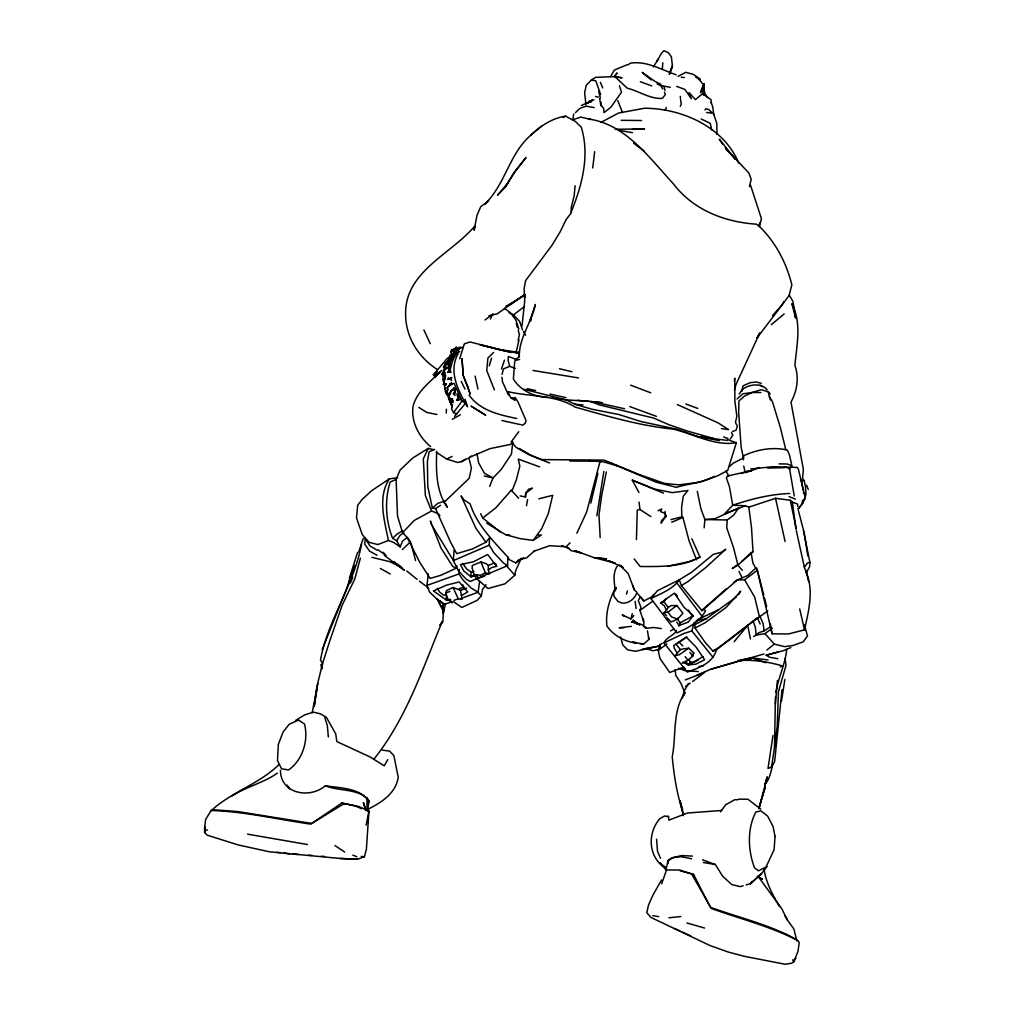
<?xml version="1.0" encoding="UTF-8"?>
<svg xmlns="http://www.w3.org/2000/svg" width="1015" height="1015" viewBox="0 0 1015 1015"><rect width="100%" height="100%" fill="white"/><g stroke="black" fill="none" stroke-linecap="round" stroke-linejoin="round"><path stroke-width="1.5" d="M707.556 97.554L704.803 93.507L703.738 86.744L703.573 91.172L704.131 83.763L700.502 92.682L703.712 84.397M716.958 134.373L716.818 123.462L713.685 114.01L709.561 110.495M367.29 798.475L367.24 809.386L369.257 801.431C360.312 787.868 339.162 791.776 325.422 785.712C309.841 799.198 280.508 793.908 280.432 770.296M772.986 735.469L768.012 768.457L771.59 767.061L774.521 747.002L775.435 696.836M797.638 506.523L797.663 504.112L792.36 502.108L790.266 500.255L775.549 498.302L748.804 507.17L745.429 505.762L732.741 505.216L724.507 513.882L745.429 505.762M473.967 574.439L480.412 575.264L485.449 572.917L489.573 573.919L488.317 569.859L488.38 565.507L486.147 563.655L480.92 561.955L472.292 565.507L472.14 568.096L473.967 574.439L479.093 577.966L484.561 576.203M667.971 863.587L668.048 860.479L672.222 857.738L681.255 856.711L691.672 858.779M454.073 550.295L453.312 560.635L458.45 570.811L465.974 578.981L470.072 581.468L507.589 565.647L507.817 557.121C493.239 540.805 477.266 525.618 470.135 503.935L463.779 499.748L461.115 495.904L475.819 528.079L485.906 542.226L472.419 548.963L456.725 553.657L450.508 542.048L435.575 508.642L432.365 508.185L427.784 486.502L427.378 461.622L429.155 451.751L434.648 449.315M636.43 539.574L637.255 510.088L639.957 509.492L650.856 516.572M436.716 451.409C435.943 470.199 435.981 491.615 447.425 507.373L445.737 503.668M507.589 565.647L503.339 562.906L493.721 552.566L489.268 545.169L489.509 537.963L485.906 542.226M521.989 326.183L524.717 301.036L524.083 288.679L525.63 280.597L551.995 245.275L560.369 231.458L566.066 219.621L571.28 212.909L571.191 207.77L574.135 195.832L575.124 185.682M204.624 832.516L204.878 826.641L204.624 832.516L207.225 835.18L237.967 844.861L269.394 851.801L340.076 858.462L357.508 859.185L364.385 856.8L366.39 849.251L368.953 811.074L359.107 806.595L341.738 803.068L311.77 823.431L237.941 811.581L214.013 809.805M446.245 413.08L446.422 409.248M443.403 384.368L446.448 383.987L444.697 385.421L443.403 384.368L445.623 375.563L443.53 381.703L442.921 377.593L444.621 372.289L445.179 374.598M525.491 496.969L525.707 493.062L528.701 489.167L532.355 488.126L525.719 493.227L525.491 496.969L520.137 495.916M697.318 491.349L700.832 508.54L704.879 519.553L714.839 518.728L738.527 508.033L733.744 515.1L727.197 519.985L726.74 527.762L733.452 547.44L737.956 565.051L732.158 568.628L737.448 564.708L742.384 570.341M444.253 372.353L443.124 370.602L444.202 370.906L445.978 368.547L448.173 368.255L449.95 369.32L447.59 372.404L449.797 371.756C451.561 364.613 452.703 355.77 459.706 351.596L456.902 350.112L452.931 354.527L456.725 351.507L454.466 353.169M444.646 389.113L444.76 387.438M479.638 581.037L478.141 592.227L471.264 588.116L463.005 580.009L458.958 573.944L459.288 569.415M662.338 68.919L662.82 62.74M803.449 530.655L809.907 562.424L809.564 566.801L806.303 572.803C814.081 591.276 808.46 611.195 804.527 629.858L788.49 633.956L772.098 633.829L756.746 567.969M322.174 667.908L322.542 663.556L330.294 639.323L342.22 605.067L354.857 578.842L360.363 558.161M775.359 704.067L777.401 680.481M802.535 478.776L803.36 469.387L791.002 402.118C797.143 390.712 799.224 377.77 794.91 365.324C796.712 344.631 801.926 323.366 791.89 303.688L795.62 318.114L792.956 301.417L789.378 295.251M704.131 527.838L704.879 519.553L727.197 519.985M760.095 624.035L757.393 617.666L730.077 639.488L713.114 651.338L705.285 642.533L695.034 628.031L694.831 622.208M365.311 537.912L364.715 544.18L369.612 551.158L377.022 555.268M743.246 459.858L743.665 455.786C756.67 449.493 773.405 446.6 787.374 450.127L789.492 455.075L792.144 466.862M512.778 442.083L511.471 454.022L501.156 469.564L492.998 477.913L489.649 486.388M615.788 589.74L616.054 587.355L613.72 592.861L613.974 596.312L617.932 601.375L621.802 603.062C628.767 603.824 634.844 598.761 637.027 592.392L634.337 589.842L628.145 573.412L619.607 565.127L622.17 566.51M734.391 381.31L734.746 378.164L734.885 400.988L736.852 416.239L735.469 422.468L737.321 426.084L736.091 430.22L732.361 431.527M782.007 689.743L774.623 761.758L770.994 767.492M452.132 601.641L444.735 604.217L437.757 599.903L429.599 592.075L426.947 585.439L428.279 573.779M592.709 167.97L594.663 151.666M204.408 829.217L205.626 819.46L211.158 810.49C244.678 811.48 277.564 819.448 310.692 824.104L344.174 803.588M774.521 747.002L777.236 725.953L778.429 691.837L785.978 665.472L785.115 658.469M439.685 371.871L435.207 377.453L433.354 374.751L446.905 358.803L454.225 353.017L454.593 350.251M603.836 471.468L596.858 515.798M676.294 630.34L676.155 631.355C672.805 636.151 666.335 637.293 663.95 642.914L687.345 672.07C698.789 667.819 712.746 663.239 716.311 650.069L728.618 639.945M572.803 119.998L573.678 113.959M781.537 701.035L784.874 679.441M317.124 688.221L314.181 706.605L316.807 687.028L322.542 663.556L320.474 659.953C328.061 619.366 354.032 584.945 361.518 544.268M443.783 369.46L447.793 361.581L451.586 356.887L453.261 357.229L449.759 361.683M526.468 505.711L527.61 499.608M473.929 571.344L471.201 572.105L470.681 576.799L476.771 575.48M312.151 712.873L317.86 683.628M475.502 577.687L488.037 588.522L505.013 583.815L514.833 575.226L515.798 570.316L521.329 558.225M606.336 471.962L601.527 496.386L599.002 515.125L600.17 537.582M366.123 825.17L368.953 811.074L366.72 810.642M453.578 601.692L461.787 607.478L477.126 600.373L481.25 595.995L482.556 589.436L486.058 584.716M442.032 374.357L443.669 376.045L442.032 374.357L442.439 372.327M518.119 340.659L519.401 334.646L518.234 330.357M666.221 868.815L668.048 860.479L673.757 857.383L681.839 855.544L692.446 856.102M516.47 351.089L518.995 339.911M734.429 389.925L736.065 384.355L759.766 333.009L756.809 338.274L789.061 295.644L791.852 284.86C786.409 262.86 775.828 242.585 759.55 226.586L761.402 218.593L750.516 185.123M445.547 603.595L443.2 613.631L443.06 609.343M590.832 503.085L597.898 473.269M519.337 356.734C518.754 338.135 531.657 322.326 535.4 304.462L529.627 321.692M749.451 186.544L751.214 179.312L748.778 172.905L726.22 149.015L735.368 159.33M773.011 763.572C770.931 770.766 770.093 779.127 764.65 784.735M682.385 698.193L684.326 690.746L688.525 683.438M459.706 358.803L464.134 344.504M702.52 89.777L704.131 83.763L702.38 90.297L703.598 94.966L702.52 93.723L695.402 99.597L689.033 92.543L691.342 98.683L684.833 89.396L676.65 86.389M632.294 613.656L630.848 619.036L633.817 615.572M775.917 692.357C778.277 677.589 785.458 663.835 786.714 649.181M518.728 431.768L511.344 441.69L516.115 447.374L528.561 454.466L541.794 459.605L604.065 460.138L639.755 474.716L664.508 483.406L678.972 484.853L699.754 482.226L717.732 475.756L727.679 470.465L736.37 442.73L727.844 439.685M713.012 657.301L691.862 630.937L694.184 622.512M626.509 594.194L627.448 590.857M501.994 374.383L503.567 368.813L509.644 366.352L515.303 368.344M643.662 621.637L639.97 610.396L640.909 607.097L638.308 600.804L640.008 597.201M600.119 461.153L586.695 511.941L576.888 533.256M683.691 667.121L669.697 672.476L659.928 658.418L658.266 650.463L660.016 644.347L660.308 647.392M758.992 808.752L767.239 776.83L764.866 784.126M489.281 365.857L491.526 358.181M358.676 552.109L363.281 538.28M450.571 357.546L452.703 354.375L450.761 352.154L451.485 349.706L454.048 349.338M682.207 663.188L688.043 660.321L692.75 656.096L693.727 652.924L688.754 648.217L684.11 648.763L680.367 649.613L675.203 655.614L679.187 654.802L688.754 648.217M448.909 366.478L449.658 364.068L450.736 365.057L449.125 368.09L445.978 368.547L448.909 366.478L449.125 368.09M519.02 352.065L519.337 356.557L515.379 360.021L514.592 362.533L513.4 379.052C520.632 390.674 534.245 396.878 547.732 397.461M349.426 578.106L357.546 552.477M452.221 602.961L447.932 599.193L445.75 592.963L446.524 590.59L453.033 587.469L460.493 590.337L466.697 588.104M501.499 369.067L504.43 360.16M354.489 565.52L346.039 590.197L322.161 649.613M661.678 883.824L666.525 869.931L679.784 870.071L693.626 874.461L710.348 907.296C739.072 917.687 769.662 924.627 796.471 939.497M349.02 581.709L350.594 577.269M571.153 212.11C582.014 185.441 589.969 155.676 581.291 127.192L575.416 121.47L565.558 116.141C552.185 118.184 540.741 125.809 531.086 134.932C509.061 153.696 505.356 184.819 484.498 204.37L488.71 200.78L480.793 206.616L476.987 215.358L474.132 230.265L475.198 225.533C451.7 254.004 405.01 271.183 405.607 313.863C405.48 336.802 418.294 357.407 437.44 369.574M669.557 74.006L672.425 65.95L671.372 56.751L668.263 52.615L663.911 50.75L661.311 53.49L656.857 61.484M451.586 356.887L448.985 358.777L451.168 358.663L450.495 357.305L455.101 354.793L453.616 354.134L453.261 357.229M433.545 449.683L428.267 448.376L412.75 457.993L399.999 470.173L396.104 479.435L397.537 516.153L402.6 532.621L407.205 537.442L419.753 562.31L430.106 578.398L440.7 575.34L456.204 568.235L457.029 565.939M683.983 695.427L685.024 692.509C672.07 710.982 676.472 735.685 672.235 756.809C674.1 776.31 677.157 796.09 683.78 814.55M457.981 353.994C448.135 371.604 458.336 391.105 467.547 406.749L465.048 399.314M666.627 615.889L663.607 613.06L666.487 610.294L664.33 605.815L660.638 602.948L674.341 593.153L683.958 607.211L693.258 615.686L680.355 622.702L678.857 626.103M454.555 416.353L465.454 403.386L462.104 400.95L460.911 398.705L456.902 400.379L459.262 396.725L456.89 393.807L457.955 397.563L456.902 400.379L459.046 399.986M669.215 74.273L672.425 65.95L669.875 72.94M805.111 496.779L805.72 495.257M666.208 515.747L661.539 520.657L661.146 523.182L666.208 515.747L664.153 512.943L660.486 511.623L661.767 508.972L657.986 510.748M448.63 397.474L452.068 398.997L453.248 400.811L449.899 401.927L448.63 397.474L451.206 390.8L453.921 388.022L455.075 389.227L454.885 395.469L453.439 393.604L455.063 390.509L453.921 388.022M397.677 477.722L389.367 478.839L371.921 490.511L362.063 499.507L357.673 505.292L356.506 517.891L362.279 534.626L369.181 542.391L377.859 544.548L388.441 540.475L393.554 542.378L400.176 546.882L402.511 541.135L407.205 537.442L409.768 540.64M350.365 583.016L352.814 577.218M758.548 226.129L760.108 222.539M692.116 656.54L693.727 652.924M797.93 509.035L802.535 503.44L805.364 498.022L798.424 469.323L797.206 467.446L772.796 466.697L750.707 468.981M680.266 106.334L681.293 104.126L680.57 99.851M783.618 301.861L782.311 304.69L772.567 315.538M428.267 448.376L423.306 458.882L425.336 495.396L431.591 510.989L438.226 513.666L439.901 515.709M665.117 110.089L666.335 107.501M490.321 319.065L492.935 313.724M446.207 364.41L445.09 364.03L445.889 362.431L446.892 364.144M456.687 414.006L453.54 412.636L451.7 409.235L451.916 406.038L451.003 404.148L452.411 401.509L452.068 398.997L449.341 399.339M767.099 389.697C760.73 382.63 750.098 384.292 742.84 388.999L741.572 391.397L743.094 385.789L750.25 382.642L756.162 382.021L761.288 383.264M661.564 879.992L653.368 894.228L648.522 905.05L646.783 912.688L651.084 917.509L709.98 945.536L727.717 951.867L744.046 956.257L785.141 964.25L791.586 963.235L793.87 961.7L798.018 951.321L799.198 942.529L798.018 940.689C770.639 926.327 740.189 919.019 711.274 908.412L691.469 873.737M794.238 495.967L789.607 469.006L790.672 467.027M389.367 478.839C377.364 497.02 384.444 520.657 388.441 540.475M444.633 364.956L443.377 367.164L444.418 366.263M748.804 507.17L751.493 527.508L753.029 551.729L751.151 552.756L752.813 562.792L755.617 568.159L747.725 575.518L737.347 579.946L701.974 610.687L681.395 585.566L688.195 581.43L705.996 567.36L725.712 549.293L721.424 552.223L713.291 554.368L691.938 572.016L679.289 579.806L657.441 590.679L650.958 598.571L676.84 632.865C687.865 628.133 699.855 621.941 705.476 610.84L703.522 608.86L726.435 588.7M387.793 759.588L384.19 765.805L370.044 756.949L336.815 741.584L335.737 733.908L326.386 717.288L320.258 713.799L313.166 712.111L304.475 715.017L295.555 720.46M666.487 610.294L668.187 607.414L671.207 605.638L676.789 605.486L682.917 613.238L677.639 619.15L671.118 621.954L667.033 617.729M446.448 383.987L445.712 385.231L444.849 383.733M588.053 103.454L589.652 100.751M610.573 76.658L614.303 70.098L627.384 64.643M738.489 594.777L740.684 591.199L725.979 607.566L704.994 622.829L695.034 628.031M445.09 364.03L447.907 361.124M400.176 546.882L396.7 540.741L400.062 535.298L403.818 532.824M650.958 598.571C660.892 593.547 672.831 589.22 679.289 579.806L681.395 585.566M653.33 66.939L658.354 58.984M703.192 656.604L693.093 662.288L690.352 661.869L688.436 664.888L682.968 662.249M439.926 625.215L442.236 621.561C422.481 669.012 406.368 718.721 373.736 759.372M442.718 375.22L444.621 372.289M660.638 602.948L664 601.806L666.208 598.406M752.14 881.337L750.618 883.621L746.139 884.915M759.347 467.585L751.646 470.605L727.565 475.997L726.359 477.773L729.417 486.629L732.741 505.216C751.125 499.025 770.22 494.229 789.683 493.493M794.555 959.936L795.798 958.109L794.111 960.152M450.013 362.736L448.529 364.918L447.59 363.992L450.013 362.736L450.736 365.057M730.28 438.911L732.868 435.245L731.561 432.707M453.54 412.636L462.104 400.95M590.578 102.211L592.214 99.901L590.679 101.931M614.443 76.683L617.145 72.928L614.291 76.582L595.653 77.368L591.339 80.058L586.277 85.209L584.627 92.746L585.959 104.685M506.003 534.816L519.934 538.597L533.205 540.386L541.693 528.65L548.252 513.755L552.706 495.307L538.838 498.822M460.112 399.796L460.911 398.705L454.022 383.251M739.148 393.985L742.84 388.999M449.899 401.927L452.068 398.997M720.409 811.848L725.7 804.768L734.759 799.693L737.803 799.795M798.437 508.87L802.193 503.922L803.169 500.141L805.364 498.022M440.155 625.329L442.832 621.852L443.479 611.03L442.883 603.646L439.609 600.487M806.303 572.803L804.337 567.169L807.699 562.856L809.907 562.424M761.529 873.572L750.618 883.621L761.529 873.572L767.061 866.531M450.761 352.154L456.445 346.927M615.547 587.901C609.482 599.116 605.283 613.263 606.932 626.014C613.187 635.263 624.771 641.924 635.872 642.85M693.258 615.686L688.119 622.144L679.352 625.405L676.739 622.246M734.137 641.734L747.687 625.354L767.771 610.916M447.945 389.582L447.247 387.375L452.627 383.746L451.332 383.099L447.247 387.375L447.666 390.445L445.61 392.627L447.59 395.089L451.206 390.8L455.075 389.227M648.496 637.128L648.889 639.412L643.751 643.979L632.561 642.241L636.367 642.622M701.974 610.687L703.522 608.86M618.084 565.165C612.147 571.914 614.367 582.572 615.268 590.743M704.968 109.95L706.085 108.656L709.079 109.772M539.65 466.862L518.246 459.084L519.832 466.164L516.356 479.816L512.258 490.258L511.294 490.258L495.789 507.868L482.721 518.018L480.628 513.806M441.462 370.462C430.944 381.564 416.619 391.092 412.965 406.799C411.075 422.113 419.055 437.084 430.652 446.625M751.151 552.756L741.902 561.232M753.029 551.729L737.956 565.051M507.817 557.121L509.314 559.671L515.747 562.881L518.868 559.57M653.99 594.384L651.364 597.15L643.7 601.032L637.864 593.851M402.6 532.621L414.171 520.492L431.591 510.989M451.954 353.258L449.975 355.326L451.294 355.757M713.114 651.338L714.915 649.486L716.311 650.069M443.72 502.653L469.209 478.281L471.417 468.029L468.854 457.79L471.252 456.128M493.62 352.395L487.923 358.041L486.731 370.475L494.419 389.95M211.247 810.617C231.28 792.055 259.117 784.049 278.871 764.676M570.049 542.898L566.522 546.273L571.014 550.599L581.494 553.023L574.604 550.561M402.384 549.546L410.618 541.693M575.442 112.64L579.984 108.326L585.972 106.156L594.219 107.603M443.428 375.88L444.532 374.839M396.7 540.741L392.602 538.318L397.36 533.877L401.965 531.175M512.803 315.386L524.324 306.619M771.286 324.686L784.164 313.952M432.365 508.185L437.858 503.275L444.608 501.207M737.042 398.984L742.84 393.82L752.026 392.526L760.946 392.513M534.588 550.815L526.468 557.971L519.185 559.658M755.617 568.159L757.355 570.265L744.629 579.806L737.347 579.946L733.502 582.597M453.819 355.618L458.082 352.294M652.734 601.172L639.97 610.396M531.086 134.932L541.414 126.228M729.303 466.583L733.452 463.081L743.221 458.095M628.285 64.795L630.163 63.222C646.669 60.519 661.273 69.781 676.282 74.806M634.172 558.922L640.199 566.51C660.029 566.573 682.511 567.207 699.944 557.032L691.837 538.762M663.607 613.06L668.035 612.134L676.789 605.486M766.883 650.044L774.28 644.119L784.62 646.644L792.918 645.515L803.233 641.823L807.534 635.834L804.235 624.91M451.168 356.1L453.616 354.134M729.81 639.031L747.687 625.354L750.453 638.968M448.605 359.678L450.33 357.534L447.298 361.175L448.11 362.076M658.266 650.463L666.957 643.827M485.056 319.953L491.78 314.866M695.364 624.415L706.465 618.592L736.509 596.858M680.367 649.613L676.015 644.208L686.774 636.786M450.381 359.64L451.37 361.239L450.381 359.64L447.793 361.581L449.518 361.771M753.561 636.545L756.124 635.073L764.98 633.626L772.352 628.171M657.872 646.339L642.482 649.46L657.872 646.339L662.224 643.256M443.035 379.813L444.951 378.468L443.555 381.323L444.494 382.249M525.351 297.433L524.958 294.439L497.21 313.8L488.964 315.868M437.275 371.921L434.775 373.685L436.019 373.913M524.958 294.439L511.23 303.954L505.876 306.429L525.212 294.883M677.297 653.076L674.328 648.407L673.706 645.578L686.432 637.318L696.011 647.012L704.626 659.775L695.947 664.102L688.436 664.888L684.605 662.123M685.544 686.368L690.213 683.146M692.535 681.547L704.537 672.526L685.227 679.923M231.585 796.255C245.846 786.803 263.24 783.098 277.361 773.138M435.575 508.642L440.535 505.318M488.317 569.859L491.996 567.423L496.589 566.345L495.574 563.566M515.747 562.881L523.639 557.692M449.074 379.344L451.853 377.529L447.577 379.432L449.074 379.344L448.173 377.682M678.083 76.379L685.874 72.306L693.486 74.463L700.172 79.043M457.955 397.563L459.262 396.725M459.897 348.259L457.004 350.124L456.826 348.957L458.209 347.599L460.734 347.155M753.029 620.939L755.401 627.372L756.124 635.073L758.966 632.649L764.13 630.861L770.499 626.851M451.332 383.099L449.747 384.089L452.627 383.746M436.234 452.157L446.74 459.059L457.524 462.459L461.406 461.673L465.301 459.237M563.224 117.562L565.558 116.141M436.869 374.218L439.558 372.594M455.215 349.464L456.826 348.551M452.297 419.271L460.328 414.767M670.534 630.911L673.922 629.072M714.179 476.39C702.646 482.924 688.906 483.457 676.421 487.34L656.096 482.163L608.175 462.066M600.88 122.409L618.592 113.02L644.538 108.237C681.864 108.339 723.809 126.9 738.704 163.034M461.406 461.673L467.611 458.437M780.269 667.007L782.375 665.903C768.254 661.767 752.838 659.458 737.981 660.562M456.902 350.112L462.637 347.168M698.282 659.94L688.436 664.888L685.468 661.311M489.268 545.169L453.312 560.635M446.74 459.059L452.068 456.445M697.292 619.81L717.732 610.104M367.493 809.45C381.132 802.713 395.609 793.717 398.261 777.338L393.883 755.68L389.671 751.138L382.351 750.11M581.392 105.484L593.902 99.762M396.167 479.308L390.166 482.074C384.444 499.837 385.687 521 392.602 538.318M453.997 600.347L458.272 598.761L461.99 599.37L461.444 595.551L467.687 591.961L459.199 581.95L446.524 585.135L433.43 590.92L446.321 600.03L450.901 600.119M488.38 565.507L494.495 562.754M694.349 559.493L690.149 561.346L667.527 566.37M697.14 558.263L699.944 557.032M470.148 457.08L489.979 448.63L510.304 444.469L512.106 442.933L511.344 441.69M671.74 522.218L682.892 517.485L689.16 541.058L696.556 559.823M697.115 675.013L711.058 669.177L763.99 653.99M790.85 647.57L783.479 650.653L766.147 655.221L769.649 657.251L777.807 658.71M741.597 473.459L747.065 471.188L751.646 470.605L745.987 472.432M449.658 364.068L447.704 364.854L447.59 363.992M663.95 642.914L684.009 633.462L691.862 630.937M458.958 573.944L426.947 585.439M461 598.533L478.141 592.227M445.75 592.963L449.95 591.441M533.205 540.386L541.414 534.968L538.293 535.222M533.586 551.361L549.699 545.689L564.264 546.641M474.107 575.099L470.427 576.393L463.677 570.836L460.429 564.606L473.472 561.739L487.695 554.495L496.589 566.345L495.193 563.959M573.209 119.681L580.72 117.08L590.705 119.427L588.421 118.983C625.773 124.16 649.537 158.162 673.491 183.931C693.156 209.915 724.723 222.145 756.467 224.163L759.55 226.586M464.35 343.857L469.996 341.979L499.938 349.541L519.388 352.51M711.058 669.177L742.599 659.94M743.158 885.765L740.176 886.628L731.828 884.598L722.629 876.199L715.347 864.539L702.52 859.845M766.147 655.221L778.023 652.011M670.966 519.617L681.776 516.876L682.892 517.485M204.599 830.587L207.567 829.889M459.211 588.497L464.007 587.393L462.612 584.703M470.681 576.799L476.872 575.416M658.443 649.562L652.759 650.78L645.515 648.344M698.954 666.652L703.56 665.662M696.062 620.787L706.465 618.592M652.315 647.418L635.758 651.249L627.727 649.917L622.766 644.956L620.609 636.963M447.59 395.089L449.759 394.708L448.478 395.723L446.866 394.657L445.166 391.003L447.031 392.259L445.661 390.547M741.166 659.826L751.95 657.91L768.101 659.953M450.52 599.307L446.321 600.03L446.346 595.234L443.466 595.095L439.508 591.961L437.325 588.332M515.379 360.021L519.629 359.488M736.37 442.73C714.319 446.384 694.006 433.938 673.161 429.117C639.716 425.793 607.478 416.175 575.239 407.129C554.951 394.492 530.388 396.966 508.02 391.65L510.342 397.081M631.419 626.356L619.137 627.765L624.073 627.739M668.847 917.788L680.722 916.52M800.48 479.702L801.343 480.844L804.108 480.564L805.466 486.451L805.999 494.191L803.322 493.1M767.556 468.093L784.658 467.661M727.565 475.997L728.77 475.895L725.953 471.023M737.956 660.689L750.986 659.902M721.69 810.452L687.434 813.028L668.834 820.171L668.644 816.555L667.312 815.971M632.586 129.387L644.563 128.956L615.255 129.273M681.776 668.644L684.947 668.53M569.897 461.051L598.609 461.153M738.692 799.173L747.852 799.198L760.781 809.12M511.053 397.931L514.072 397.943L515.036 400.354L511.179 398.058M621.193 120.316L641.556 120.519M779.127 463.868L787.158 464.007L790.482 465.086M588.878 401.306L565.799 399.821L552.325 397.715M340.076 858.462L357.508 859.185M639.881 643.751L643.751 643.979M698.206 671.511L685.227 670.725L678.692 668.251M727.108 440.383L698.383 436.678L676.434 429.142L641.315 421.631L618.909 414.539L591.821 409.185L575.188 404.3L565.799 399.821L524.108 389.329M292.688 854.072L298.499 854.465M308.788 855.176L311.948 855.429M321.412 856.203L324.572 856.457M575.188 404.3L582.953 404.947M681.217 77.254L684.364 77.546M516.026 352.941L519.02 353.22M577.535 400.291L602.301 402.714L590.299 401.433L599.814 405.01L653.622 418.066L668.644 424.613L687.282 431.045L714.002 438.556M589.246 460.531L603.976 462.003L618.516 466.202M325.422 785.712C340.355 788.274 359.805 787.627 369.257 801.431M509.543 534.981L505.166 534.474L486.642 523.093M706.554 112.487L711.566 113.096M361.239 856.406L364.385 856.8M277.222 852.27L280.356 852.676M283.502 853.082L289.783 853.881M661.336 628.564L653.571 627.498L647.481 628.222L644.068 626.496M518.957 353.118L504.924 351.025L479.968 344.796L511.547 352.522M721.373 428.546L728.618 429.649L718.265 422.963L677.36 404.566M578.499 377.923L533.002 370.462M450.153 358.955L452.195 359.272M433.354 374.751L434.978 375.004M614.291 76.582L622.068 77.8L615.28 77.026L627.308 88.229C639.196 91.109 649.486 98.988 662.275 98.442L665.307 94.687L664.457 92.39M247.533 834.14L307.482 844.531M635.225 622.614L631.482 621.992L641.81 624.542L645.781 628.298M703.382 862.509L715.347 864.539M591.339 80.058L595.83 80.832L600.652 94.585M652.734 915.631L658.722 916.672M618.478 130.212L632.485 132.699M697.648 436.539L719.445 440.611M661.285 85.564L670.281 87.328M436.945 414.488L426.757 412.407L418.789 407.408M341.738 803.068L354.945 805.834L361.606 808.701M595.589 96.526L598.444 97.136M597.835 402.879L624.529 408.728M484.282 475.984L492.998 477.913L484.447 473.269L478.636 462.929L477.012 453.832M527.293 388.682L535.539 390.534M549.978 394.099L566.027 397.677M559.417 368.737L571.902 371.693M516.724 418.497C499.253 414.843 480.057 410.631 469.095 395.101M501.943 420.553L522.865 425.133L525.212 423.204L526.024 420.54L518.081 402.118L515.151 397.499M371.833 557.311L389.709 561.65L401.902 567.525M680.228 870.832L693.626 874.461M770.207 393.934L768.127 391.676L761.123 389.709L752.026 392.526L744.211 396.269L738.907 401.001L738.679 412.775L741.153 447.272L743.602 458.78M686.914 922.978L704.613 928.065M751.95 657.91L766.02 662.757M667.109 816.745L664.698 815.92L659.852 818.648C646.695 833.81 648.395 858.246 666.373 868.815M723.632 436.983L727.882 438.48M575.048 550.752L594.409 557.755L606.424 558.859L594.409 557.755L615.153 563.173L608.378 560.648L623.261 567.423M640.3 81.708L651.719 85.894M629.769 406.596L656.388 416.34M677.639 619.15L671.499 616.904L668.035 612.134M685.823 404.008L697.838 408.436M630.581 385.167L650.767 392.805M630.734 618.871L622.144 614.722L623.997 616.27M789.048 496.627L795.341 499.101M352.814 855.15L356.811 856.723M638.93 492.516L632.294 480.146L654.307 488.989L672.273 492.643L687.929 490.511L683.273 496.208L681.598 507.31L681.776 516.876M549.61 463.043L532.329 456.103L519.464 448.541M517.181 359.716L508.401 356.468L508.109 360.3L509.644 366.352M632.294 480.146L663.531 493.176M508.959 312.721L513.095 314.46L519.553 321.286L522.522 329.964M561.828 545.512L569.098 548.595M701.314 119.047L710.259 123.361L711.693 129.907M662.135 865.427L665.003 866.747M674.493 928.459L679.91 930.945M682.613 932.176L690.746 935.906M660.955 84.347L654.675 81.213L642.241 72.382L646.758 76.455M657.048 83.839L661.019 85.894L662.77 88.939M456.204 568.235L452.741 566.433L441.043 548.138L430.385 521.012L431.464 524.679M702.52 93.723L710.969 99.66L711.35 103.162M380.435 568.54L390.255 573.957M785.255 466.596L789.607 469.006M451.003 404.148L452.55 405.023M759.969 385.154L762.608 386.664M757.253 876.364L762.493 879.371L758.015 876.237L781.981 909.097L787.323 919.907L793.832 928.903L796.915 941.108M448.173 368.255L449.95 369.32L450.99 372.683M376.996 550.143L369.955 545.905L366.478 540.564M637.001 623.997L633.195 620.267L639.577 624.707M695.643 77.064L700.16 79.868M636.481 622.817L639.894 624.999M633.195 620.267L637.141 623.882M334.95 845.558L344.694 852.029M394.15 562.031L400.646 566.421M471.201 572.105L466.76 569.06L462.574 563.35M378.011 549.775L385.941 555.421L383.175 552.249M504.379 308.344L510.164 312.493L515.886 320.055L518.83 329.139M384.33 555.395L404.338 570.303L393.998 562.069M633.576 143.153L644.373 151.222M417.089 579.337L406.698 570.976M419.449 581.151L425.336 585.693M482.721 518.018L500.332 532.012M426.44 586.619L428.66 588.472M453.439 393.604L454.327 394.353M646.58 76.023L651.224 79.982M454.39 560.534L452.094 558.466L432.276 525.935M665.345 867.825L660.169 862.852L666.094 870.083M679.251 642.279L682.879 645.971M514.833 575.226L506.054 565.292M680.355 622.702L678.223 620.444L677.639 618.11M511.294 490.258L518.627 498.225M764.98 633.626L774.28 644.119M477.481 591.707L481.25 595.995M675.533 593.788L677.398 596.084M702.735 83.941L699.246 79.576M735.431 159.304L719.292 139.22L722.718 144.117M702.253 616.435L677.119 583.295M689.832 652.404L692.75 656.096M685.138 656.629L688.043 660.321M664 601.806L668.187 607.414M688.614 659.42L690.352 661.869M792.55 959.86L793.87 961.7M725.294 147.797L727.006 150.245M641.125 597.34L643.7 601.032M688.36 610.015L692.484 616.118M452.411 401.509L453.159 402.651M803.271 479.296L804.108 480.564M287.169 785.141L289.415 788.731M769.269 396.37L772.478 401.826L780.408 427.658L785.775 449.607M779.533 906.535C772.745 894.9 765.894 882.568 764.029 869.068M784.976 915.86L787.323 919.907M744.629 579.806L754.703 597.175L759.588 617.463M523.461 331.461L525.542 335.255M437.947 600.36L443.479 611.03L437.059 598.71M461.241 381.437L465.01 389.062M452.652 349.769L454.225 353.017M458.272 598.761L453.033 587.469M739.009 571.382L741.851 577.395M423.902 329.913L430.284 343.73M485.449 572.917L480.92 561.955M502.171 381.018L508.439 395M759.981 616.384L763.077 623.4L764.13 630.861M452.132 406.914L444.684 387.578L444.633 384.647M660.499 858.309L657.492 851.242L656.565 839.189M600.347 82.253L602.72 87.924M684.529 692.002L681.014 683.476L675.8 675.381L675.115 669.634M617.792 100.637L622.461 112.576M806.57 485.145L808.283 489.496M632.497 584.995L634.337 589.842M648.889 639.412L647.443 630.797M366.034 809.78L363.383 802.649L365.603 810.427M711.147 102.375L712.835 107.273L713.811 115.393M619.404 85.742L621.523 92.225L610.751 107.362L604.001 112.652L603.646 108.415L600.677 104.558L599.675 98.747M324.838 717.783L327.35 725.611L328.353 736.979M445.496 366.174L445.851 367.316M682.727 809.767L680.012 800.772L683.235 815.667M768.127 391.676L770.372 399.935M516.292 323.201L517.46 327.502M410.999 543.152L415.592 560.61M798.399 510.659L804.159 532.647L807.839 555.928M757.355 570.265L763.788 595.12M598.672 91.464L600.373 97.948M450.749 377.796L451.497 380.65M764.511 597.987L766.68 606.602M449.417 370.234L449.797 371.756M801.343 480.844L803.093 490.207M664.089 86.77L665.015 90.703M799.719 609.013L804.527 629.858M743.741 466.063L745.264 472.8M796.318 530.617L804.337 567.169M775.549 498.302L785.077 541.579M475.096 376.096L477.925 389.011M320.918 664.495L321.869 668.91M790.266 500.255L796.255 528.726M806.367 570.976L808.587 581.532M501.879 377.225L502.438 380.13M455.063 390.509L455.43 392.374M460.493 590.337L461.444 595.551M770.334 623.959L772.098 633.829M635.098 601.349L636.139 608.607M792.36 502.108L795.976 529.094M639.019 502.095L639.957 509.492M600.817 101.893L601.261 105.839M643.396 618.998L643.929 624.999M802.307 500.712L802.535 503.44M680.304 96.387L680.481 98.696M665.079 511.408L665.497 517.536M442.883 603.646L442.971 606.501M367.43 798.018L367.582 811.137M530.972 317.619L530.972 320.715M278.376 744.312L277.488 760.54L281.586 768.824L288.577 769.941C302.648 760.184 308.738 740.214 304.487 723.974L298.512 720.066L289.135 724.317L283.071 732.031L278.376 744.312M775.041 836.423L774.102 849.707L766.084 866.924L758.56 870.832L754.513 867.825C747.915 850.354 747.053 828.748 755.845 812.025L760.92 810.871L767.657 816.123L773.062 826.489L775.041 836.423M764.803 788.325L758.941 808.118L765.31 786.663L764.803 788.325M514.085 172.512L504.874 187.585L497.528 195.185L507.817 183.233L504.874 187.585L514.884 171.903L526.011 157.541L514.085 172.512M485.538 415.122L471.252 406.228L485.538 415.122M468.055 387.184L463.17 375.385L462.028 358.599L463.17 375.385L470.199 394.15L468.055 387.184"/></g></svg>
